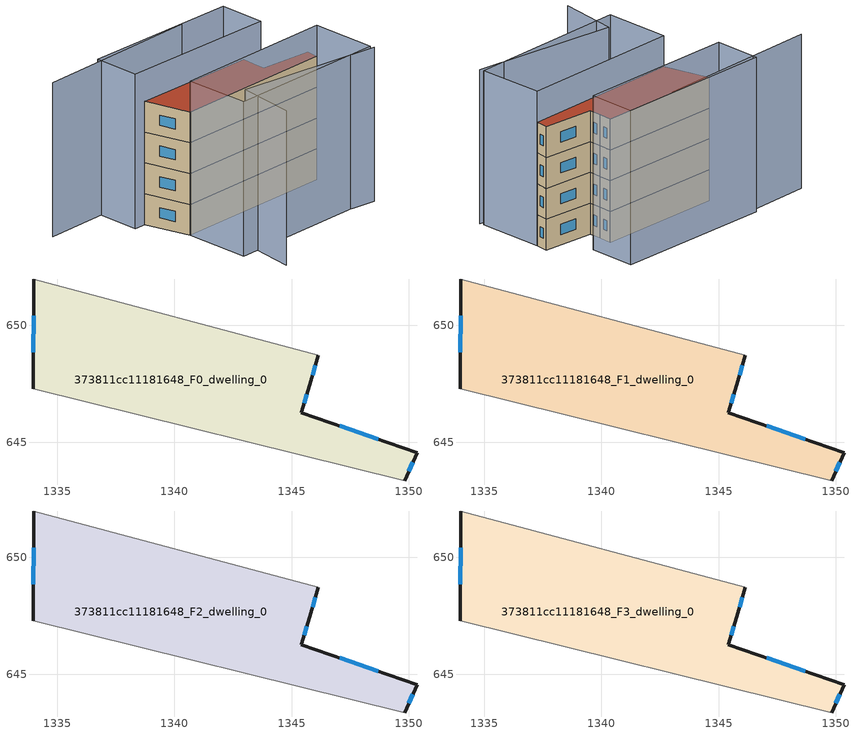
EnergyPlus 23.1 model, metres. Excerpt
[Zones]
373811cc11181648_F0_dwelling_0
 floor ground (EU_floor_Construction): 1346.14,648.71 1345.77,647.45 1345.42,646.27 1350.35,644.55 1349.83,643.37 1333.97,647.29 1334,651.95 z0
 wall outside (EU_wall_Construction): 1349.83,643.37 1350.35,644.55 1345.42,646.27 1345.77,647.45 1346.14,648.71 / 1334,651.95 1333.97,647.29 z0:3
 wall adiabatic (EU_wall_Construction): 1333.97,647.29 1349.83,643.37 / 1346.14,648.71 1334,651.95 z0:3
 window (EU_Window_Construction): 1350,643.76 1350.17,644.16 / 1333.99,650.4 1333.98,648.85 / 1345.89,647.87 1346.01,648.29 / 1345.53,646.66 1345.65,647.06 / 1348.7,645.12 1347.06,645.7 z1:2
373811cc11181648_F1_dwelling_0
 floor to 373811cc11181648_F0_dwelling_0 (EU_floor_Construction): 1346.14,648.71 1345.77,647.45 1345.42,646.27 1350.35,644.55 1349.83,643.37 1333.97,647.29 1334,651.95 z3
 wall outside (EU_wall_Construction): 1349.83,643.37 1350.35,644.55 1345.42,646.27 1345.77,647.45 1346.14,648.71 / 1334,651.95 1333.97,647.29 z3:6
 wall adiabatic (EU_wall_Construction): 1333.97,647.29 1349.83,643.37 / 1346.14,648.71 1334,651.95 z3:6
 window (EU_Window_Construction): 1350,643.76 1350.17,644.16 / 1333.99,650.4 1333.98,648.85 / 1345.89,647.87 1346.01,648.29 / 1345.53,646.66 1345.65,647.06 / 1348.7,645.12 1347.06,645.7 z4:5
373811cc11181648_F2_dwelling_0
 floor to 373811cc11181648_F1_dwelling_0 (EU_floor_Construction): 1346.14,648.71 1345.77,647.45 1345.42,646.27 1350.35,644.55 1349.83,643.37 1333.97,647.29 1334,651.95 z6
 wall outside (EU_wall_Construction): 1349.83,643.37 1350.35,644.55 1345.42,646.27 1345.77,647.45 1346.14,648.71 / 1334,651.95 1333.97,647.29 z6:9
 wall adiabatic (EU_wall_Construction): 1333.97,647.29 1349.83,643.37 / 1346.14,648.71 1334,651.95 z6:9
 window (EU_Window_Construction): 1350,643.76 1350.17,644.16 / 1333.99,650.4 1333.98,648.85 / 1345.89,647.87 1346.01,648.29 / 1345.53,646.66 1345.65,647.06 / 1348.7,645.12 1347.06,645.7 z7:8
373811cc11181648_F3_dwelling_0
 floor to 373811cc11181648_F2_dwelling_0 (EU_floor_Construction): 1346.14,648.71 1345.77,647.45 1345.42,646.27 1350.35,644.55 1349.83,643.37 1333.97,647.29 1334,651.95 z9
 wall outside (EU_wall_Construction): 1349.83,643.37 1350.35,644.55 1345.42,646.27 1345.77,647.45 1346.14,648.71 / 1334,651.95 1333.97,647.29 z9:12
 wall adiabatic (EU_wall_Construction): 1333.97,647.29 1349.83,643.37 / 1346.14,648.71 1334,651.95 z9:12
 window (EU_Window_Construction): 1350,643.76 1350.17,644.16 / 1333.99,650.4 1333.98,648.85 / 1345.89,647.87 1346.01,648.29 / 1345.53,646.66 1345.65,647.06 / 1348.7,645.12 1347.06,645.7 z10:11
 roof outside (EU_roof_Construction): 1349.83,643.37 1350.35,644.55 1345.42,646.27 1345.77,647.45 1346.14,648.71 1334,651.95 1333.97,647.29 z12
shading: 1332.6,636.79 1334.8,642.17 / 1334.8,642.17 1348.28,636.67 / 1344.18,653.9 1327.78,657.77 / 1333.97,647.29 1349.83,643.37 / 1349.83,643.37 1348.27,637.07 / 1348.27,637.07 1332.41,641 / 1332.41,641 1333.97,647.29 / 1348.23,648.15 1332.85,652.26 / 1332.85,652.26 1334.05,656.73 / 1334.05,656.73 1349.43,652.62 / 1349.43,652.62 1348.23,648.15 z0:15
[Building]
EU S2 Campaign: North Axis=0; Terrain=City; Solar Distribution=FullExterior
[Site:Location]
Bologna: Latitude=44.5; Longitude=11.25; Time Zone=1; Elevation=37
[SizingPeriod:WeatherFileDays]
AnnualSizingPeriod: Begin Month=1; Begin Day of Month=1; End Month=12; End Day of Month=31; Day of Week for Start Day=Monday; Use Weather File Daylight Saving Period=No; Use Weather File Rain and Snow Indicators=No
[MATERIAL]
EU_InternalMass_Material: Roughness=MediumRough; Thickness=0.1; Conductivity=1; Density=1800; Specific Heat=900; Thermal Absorptance=0.9; Solar Absorptance=0.7; Visible Absorptance=0.7
[MATERIAL:NOMASS] Roughness=MediumRough; Thermal Absorptance=0.9; Solar Absorptance=0.7; Visible Absorptance=0.7
Name | Thermal Resistance
EU_wall_NoMass | 0.937881
EU_roof_NoMass | 0.548572
EU_floor_NoMass | 0.71348
[WINDOWMATERIAL:SIMPLEGLAZINGSYSTEM]
EU_Window_SimpleGlazing: UFactor=4.25633; Solar Heat Gain Coefficient=0.85; Visible Transmittance=0.85
[CONSTRUCTION]
EU_wall_Construction: EU_wall_NoMass
EU_roof_Construction: EU_roof_NoMass
EU_floor_Construction: EU_floor_NoMass
EU_Window_Construction: EU_Window_SimpleGlazing
EU_InternalMass_Construction: EU_InternalMass_Material
[ZONE] Type=1; Multiplier=1; Ceiling Height=autocalculate; Volume=181.202; Floor Area=autocalculate; Part of Total Floor Area=Yes
373811cc11181648_F0_dwelling_0; 373811cc11181648_F1_dwelling_0; 373811cc11181648_F2_dwelling_0; 373811cc11181648_F3_dwelling_0
[INTERNALMASS] Construction=EU_InternalMass_Construction; Surface Area=60.4008
Name | Zone or ZoneList
373811cc11181648_F0_dwelling_0_EU_InternalMass | 373811cc11181648_F0_dwelling_0
373811cc11181648_F1_dwelling_0_EU_InternalMass | 373811cc11181648_F1_dwelling_0
373811cc11181648_F2_dwelling_0_EU_InternalMass | 373811cc11181648_F2_dwelling_0
373811cc11181648_F3_dwelling_0_EU_InternalMass | 373811cc11181648_F3_dwelling_0
[OTHEREQUIPMENT] Fuel Type=Electricity; Design Level Calculation Method=Watts/Area; Power per Zone Floor Area=1; Fraction Latent=0; Fraction Radiant=0; Fraction Lost=0; Carbon Dioxide Generation Rate=0; EndUse Subcategory=EU_Step8_InternalGains
Name | Zone or ZoneList or Space or SpaceList | Schedule
EU_Step8_InternalGain_373811cc11181648_F0_dwelling_0_f000 | 373811cc11181648_F0_dwelling_0 | EU_Step8_GainSchedule_373811cc11181648_F0_dwelling_0_f000
EU_Step8_InternalGain_373811cc11181648_F1_dwelling_0_f000 | 373811cc11181648_F1_dwelling_0 | EU_Step8_GainSchedule_373811cc11181648_F1_dwelling_0_f000
EU_Step8_InternalGain_373811cc11181648_F2_dwelling_0_f000 | 373811cc11181648_F2_dwelling_0 | EU_Step8_GainSchedule_373811cc11181648_F2_dwelling_0_f000
EU_Step8_InternalGain_373811cc11181648_F3_dwelling_0_f000 | 373811cc11181648_F3_dwelling_0 | EU_Step8_GainSchedule_373811cc11181648_F3_dwelling_0_f000
[ZONEVENTILATION:DESIGNFLOWRATE] Schedule=EU_AlwaysOn; Design Flow Rate Calculation Method=AirChanges/Hour; Air Changes per Hour=0.687892; Ventilation Type=Natural; Fan Pressure Rise=0; Fan Total Efficiency=1; Constant Term Coefficient=1; Temperature Term Coefficient=0; Velocity Term Coefficient=0; Velocity Squared Term Coefficient=0; Minimum Indoor Temperature=-100; Maximum Indoor Temperature=100; Delta Temperature=-100; Minimum Outdoor Temperature=-100; Maximum Outdoor Temperature=100; Maximum Wind Speed=40
Name | Zone or ZoneList or Space or SpaceList
EU_ConstantAir_373811cc11181648_F0_dwelling_0 | 373811cc11181648_F0_dwelling_0
EU_ConstantAir_373811cc11181648_F1_dwelling_0 | 373811cc11181648_F1_dwelling_0
EU_ConstantAir_373811cc11181648_F2_dwelling_0 | 373811cc11181648_F2_dwelling_0
EU_ConstantAir_373811cc11181648_F3_dwelling_0 | 373811cc11181648_F3_dwelling_0
[HVACTEMPLATE:THERMOSTAT] Constant Heating Setpoint=20; Constant Cooling Setpoint=50
EU_HeatOnly_373811cc11181648_F0_dwelling_0; EU_HeatOnly_373811cc11181648_F1_dwelling_0; EU_HeatOnly_373811cc11181648_F2_dwelling_0; EU_HeatOnly_373811cc11181648_F3_dwelling_0
[HVACTEMPLATE:ZONE:IDEALLOADSAIRSYSTEM] System Availability Schedule=EU_AlwaysOn; Maximum Heating Supply Air Temperature=50; Minimum Cooling Supply Air Temperature=13; Maximum Heating Supply Air Humidity Ratio=0.0156; Minimum Cooling Supply Air Humidity Ratio=0.0077; Heating Limit=NoLimit; Cooling Limit=NoLimit; Heating Availability Schedule=EU_AlwaysOn; Cooling Availability Schedule=EU_CoolingOff; Dehumidification Control Type=ConstantSensibleHeatRatio; Cooling Sensible Heat Ratio=0.7; Dehumidification Setpoint=60; Humidification Control Type=None; Humidification Setpoint=30; Outdoor Air Method=None; Outdoor Air Flow Rate per Person=0.00944; Outdoor Air Flow Rate per Zone Floor Area=0; Outdoor Air Flow Rate per Zone=0; Demand Controlled Ventilation Type=None; Outdoor Air Economizer Type=NoEconomizer; Heat Recovery Type=None; Sensible Heat Recovery Effectiveness=0.7; Latent Heat Recovery Effectiveness=0.65
Name | Template Thermostat
373811cc11181648_F0_dwelling_0 | EU_HeatOnly_373811cc11181648_F0_dwelling_0
373811cc11181648_F1_dwelling_0 | EU_HeatOnly_373811cc11181648_F1_dwelling_0
373811cc11181648_F2_dwelling_0 | EU_HeatOnly_373811cc11181648_F2_dwelling_0
373811cc11181648_F3_dwelling_0 | EU_HeatOnly_373811cc11181648_F3_dwelling_0
[SIZING:ZONE] Zone Cooling Design Supply Air Temperature Input Method=SupplyAirTemperature; Zone Cooling Design Supply Air Temperature=13; Zone Heating Design Supply Air Temperature Input Method=SupplyAirTemperature; Zone Heating Design Supply Air Temperature=50; Zone Cooling Design Supply Air Humidity Ratio=0.008; Zone Heating Design Supply Air Humidity Ratio=0.008; Cooling Design Air Flow Method=DesignDay; Cooling Design Air Flow Rate=0; Cooling Minimum Air Flow per Zone Floor Area=0.000762; Cooling Minimum Air Flow=0; Cooling Minimum Air Flow Fraction=0.2; Heating Design Air Flow Method=DesignDay; Heating Design Air Flow Rate=0; Heating Maximum Air Flow per Zone Floor Area=0.002032; Heating Maximum Air Flow=0.141576; Heating Maximum Air Flow Fraction=0.3; Account for Dedicated Outdoor Air System=No; Dedicated Outdoor Air System Control Strategy=NeutralSupplyAir; Dedicated Outdoor Air Low Setpoint Temperature for Design=autosize; Dedicated Outdoor Air High Setpoint Temperature for Design=autosize; Zone Load Sizing Method=Sensible Load Only No Latent Load; Zone Latent Cooling Design Supply Air Humidity Ratio Input Method=HumidityRatioDifference; Zone Cooling Design Supply Air Humidity Ratio Difference=0.005; Zone Latent Heating Design Supply Air Humidity Ratio Input Method=HumidityRatioDifference; Zone Humidification Design Supply Air Humidity Ratio Difference=0.005
373811cc11181648_F0_dwelling_0; 373811cc11181648_F1_dwelling_0; 373811cc11181648_F2_dwelling_0; 373811cc11181648_F3_dwelling_0
[SCHEDULE:CONSTANT]
Name | Hourly Value
EU_AlwaysOn | 1
EU_CoolingOff | 0
[SCHEDULE:FILE] Column Number=1; Rows to Skip at Top=0; Number of Hours of Data=8760; Column Separator=Comma; Interpolate to Timestep=No; Minutes per Item=60; Adjust Schedule for Daylight Savings=Yes
Name | File
EU_Step8_GainSchedule_373811cc11181648_F0_dwelling_0_f000 | ../../schedules/373811cc11181648/373811cc11181648_F0_dwelling_0_f000_gain.csv
EU_Step8_GainSchedule_373811cc11181648_F1_dwelling_0_f000 | ../../schedules/373811cc11181648/373811cc11181648_F1_dwelling_0_f000_gain.csv
EU_Step8_GainSchedule_373811cc11181648_F2_dwelling_0_f000 | ../../schedules/373811cc11181648/373811cc11181648_F2_dwelling_0_f000_gain.csv
EU_Step8_GainSchedule_373811cc11181648_F3_dwelling_0_f000 | ../../schedules/373811cc11181648/373811cc11181648_F3_dwelling_0_f000_gain.csv
